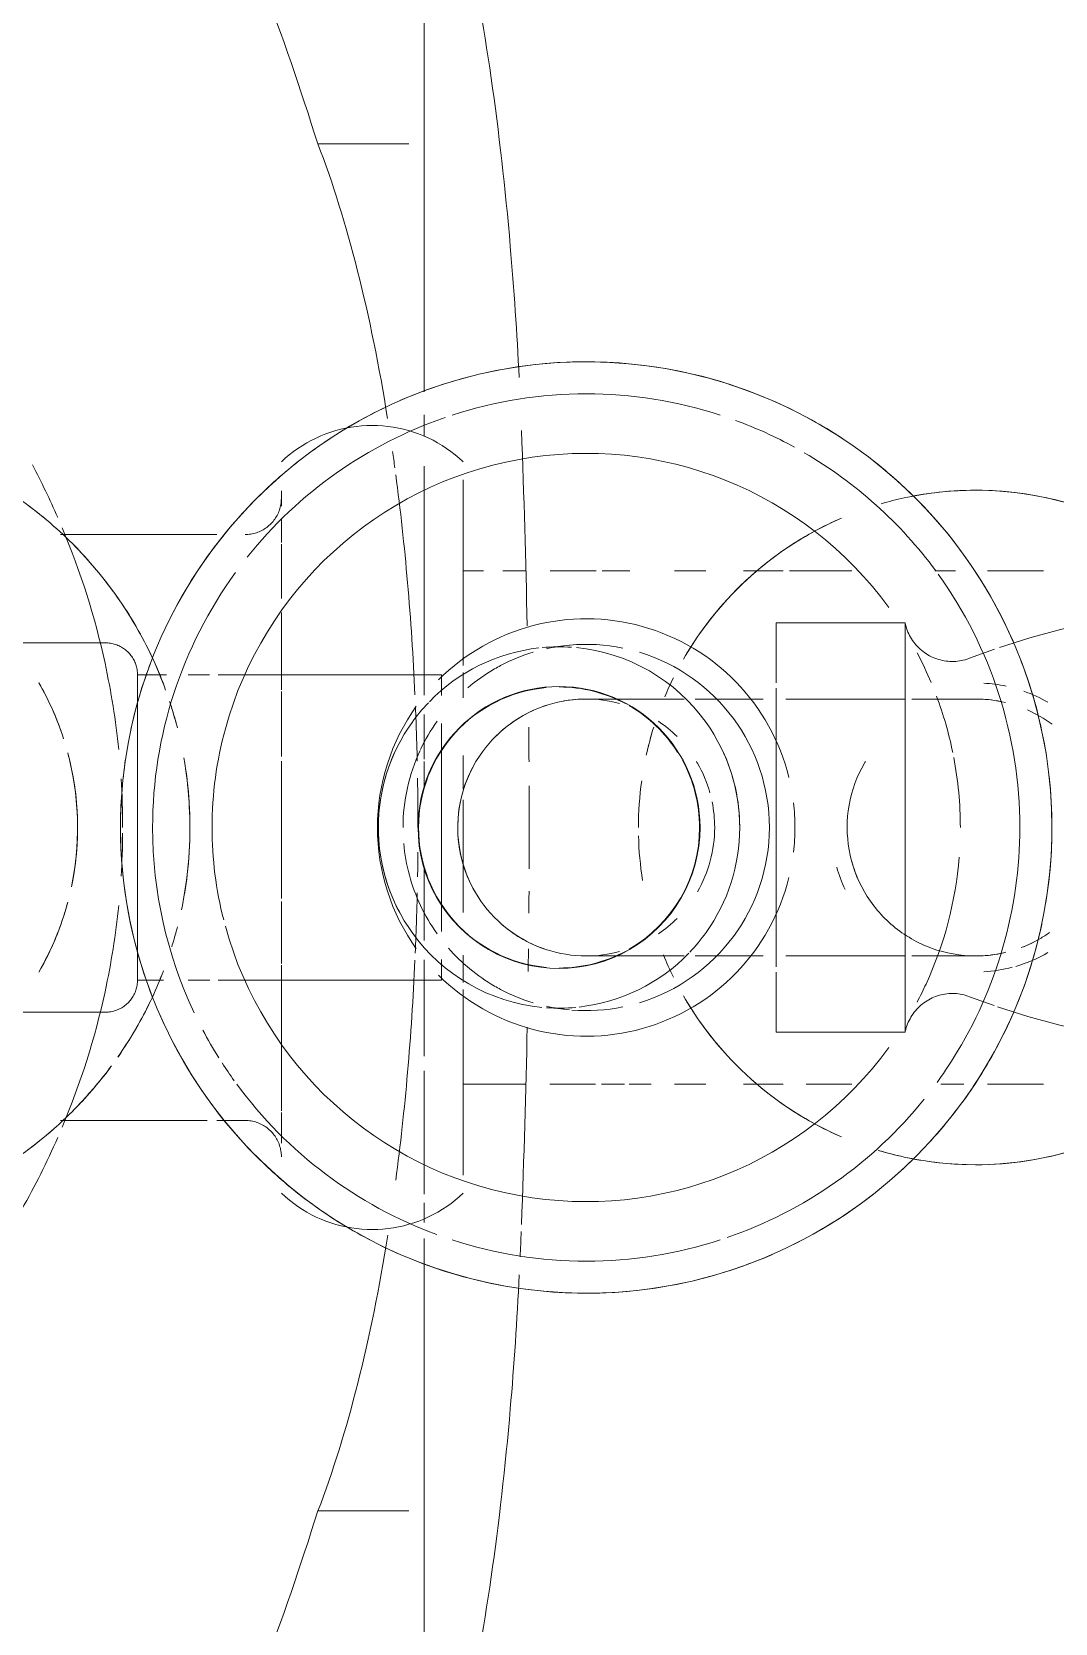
# Model space of a CAD drawing. Header units: millimetres. Extents: x -4000 to 187956, y -58990 to 162485.
# Drawn here: x 85150.6 to 85214.3, y 133872.8 to 133971.9 of the extents above; entities that cross this region are included whole.
import ezdxf

# ---------------------------------------------------------------- set-up
doc = ezdxf.new("R2010")
doc.units = ezdxf.units.MM
doc.layers.add('P-SANR-FIXT', color=6, linetype='Continuous', lineweight=9)

# ---------------------------------------------------------------- blocks, each defined once
blk = doc.blocks.new('C307 - C307-V911-FFS - TANG 1')
at = {"layer": 'P-SANR-FIXT', "color": 254}
for p, q in [((-15.976, -44.516), (-15.976, -48.012)), ((15.976, -48.012), (15.976, -44.516)), ((-8, -49.068), (-8, -49.241)), ((-8, -49.241), (-8, -49.447)), ((-8, -49.447), (-8, -49.686)), ((8, -49.448), (8, -49.242)), ((8, -49.687), (8, -49.448)), ((15.976, -50.928), (15.976, -49.488)), ((-15.976, -50.011), (-15.976, -51.283)), ((-8, -50.595), (-8, -50.961)), ((8, -52.24), (8, -51.785)), ((0, -53.14), (9.008, -53.14)), ((-15.976, -56.458), (-15.976, -60.332)), ((15.976, -59.308), (15.976, -56.458)), ((-15.976, -60.74), (-15.976, -63.203)), ((15.976, -63.203), (15.976, -60.74)), ((-15.976, -65.552), (-15.976, -67.495)), ((15.976, -67.495), (15.976, -65.552)), ((-8, -68.071), (-8, -67.363)), ((-8, -68.734), (-8, -68.071)), ((-8, -69.353), (-8, -68.734)), ((-8, -69.926), (-8, -69.353)), ((8, -68.965), (8, -69.567)), ((15.976, -70.316), (15.976, -68.949)), ((-15.976, -70.284), (-15.976, -72.015)), ((-8, -70.452), (-8, -69.926)), ((8, -69.567), (8, -70.123)), ((-8, -70.931), (-8, -70.452)), ((-8, -71.362), (-8, -70.931)), ((8, -70.633), (8, -71.094)), ((8, -71.094), (8, -71.506)), ((15.976, -72.038), (15.976, -70.609)), ((8, -71.506), (8, -71.87)), ((8, -71.87), (8, -72.184)), ((8, -72.184), (8, -72.447)), ((-15.976, -72.389), (-15.976, -75.238)), ((-7.998, -73.173), (-8, -73)), ((-7.985, -73.492), (-7.998, -73.173)), ((8, -72.447), (8, -72.659)), ((15.976, -75.266), (15.976, -72.412)), ((-7.959, -73.811), (-7.985, -73.492)), ((-7.92, -74.129), (-7.959, -73.811)), ((-7.868, -74.445), (-7.92, -74.129)), ((7.898, -74.275), (7.841, -74.589)), ((7.942, -73.958), (7.898, -74.275)), ((7.974, -73.639), (7.942, -73.958)), ((-7.804, -74.758), (-7.868, -74.445)), ((-7.728, -75.069), (-7.804, -74.758)), ((-7.639, -75.376), (-7.728, -75.069)), ((7.771, -74.902), (7.688, -75.211)), ((7.841, -74.589), (7.771, -74.902)), ((-15.976, -76.778), (-15.976, -78.191)), ((-7.015, -76.847), (-7.163, -76.563)), ((-6.685, -77.395), (-6.855, -77.124)), ((15.976, -80.66), (15.976, -76.779)), ((-6.504, -77.659), (-6.685, -77.395)), ((-6.312, -77.915), (-6.504, -77.659)), ((-6.111, -78.163), (-6.312, -77.915)), ((6.221, -78.03), (6.014, -78.275)), ((-5.899, -78.404), (-5.997, -78.293)), ((-5.678, -78.635), (-5.899, -78.404)), ((-5.448, -78.858), (-5.678, -78.635)), ((-5.21, -79.071), (-5.448, -78.858)), ((-4.963, -79.275), (-5.21, -79.071)), ((5.097, -79.166), (4.847, -79.365)), ((5.34, -78.957), (5.097, -79.166)), ((5.574, -78.739), (5.34, -78.957)), ((5.799, -78.511), (5.574, -78.739)), ((5.998, -78.293), (5.799, -78.511)), ((-15.976, -79.395), (-15.976, -80.66)), ((-4.708, -79.468), (-4.963, -79.275)), ((-4.446, -79.651), (-4.708, -79.468)), ((-4.176, -79.824), (-4.446, -79.651)), ((-4.101, -79.868), (-4.176, -79.824)), ((-3.617, -80.135), (-3.9, -79.985)), ((-3.329, -80.274), (-3.617, -80.135)), ((3.771, -80.056), (3.485, -80.201)), ((4.588, -79.554), (4.322, -79.732)), ((-23.212, -81.166), (-23.001, -80.915)), ((-18.63, -80.66), (-21.654, -80.66)), ((-10.136, -80.66), (-21.654, -80.66)), ((-16.729, -80.66), (-18.42, -80.66)), ((-15.976, -80.66), (-11.296, -80.66)), ((-11.08, -80.66), (-10.085, -80.66)), ((-3.036, -80.402), (-3.329, -80.274)), ((-2.737, -80.517), (-3.036, -80.402)), ((-2.434, -80.621), (-2.737, -80.517)), ((-2.128, -80.712), (-2.434, -80.621)), ((-1.818, -80.791), (-2.128, -80.712)), ((-1.505, -80.857), (-1.818, -80.791)), ((10.085, -80.66), (11.073, -80.66)), ((13.383, -80.66), (10.136, -80.66)), ((11.296, -80.66), (14.486, -80.66)), ((21.654, -80.66), (14.426, -80.66)), ((15.227, -80.66), (15.976, -80.66)), ((18.42, -80.66), (16.729, -80.66)), ((21.654, -80.66), (18.621, -80.66)), ((22.768, -80.66), (22.99, -80.903)), ((22.99, -80.903), (23.201, -81.153)), ((-23.951, -82.25), (-23.783, -81.968)), ((0, -82.012), (-6.474, -82.012)), ((6.474, -82.012), (0, -82.012)), ((23.774, -81.954), (23.943, -82.235)), ((-25.692, -83.089), (-24.406, -83.089)), ((-24.509, -83.437), (-24.388, -83.132)), ((-24.254, -82.832), (-24.109, -82.538)), ((-24.109, -82.538), (-23.951, -82.25)), ((-22.5, -83.089), (-15.507, -83.089)), ((-15.079, -83.089), (-8.242, -83.089)), ((-6.812, -83.089), (-4.253, -83.089)), ((4.253, -83.089), (6.812, -83.089)), ((8.242, -83.089), (14.15, -83.089)), ((15.507, -83.089), (17.403, -83.089)), ((17.502, -83.089), (22.831, -83.089)), ((23.394, -83.089), (24.586, -83.089)), ((-24.715, -84.061), (-24.618, -83.747)), ((-24.618, -83.747), (-24.509, -83.437)), ((-24.974, -85.346), (-24.929, -85.021)), ((24.926, -85.005), (24.972, -85.33)), ((-25.032, -86.329), (-25.026, -86.001)), ((-25.025, -86.657), (-25.032, -86.329)), ((-25.005, -86.985), (-25.025, -86.657)), ((-20.005, -91.981), (-20.953, -91.981)), ((-20.005, -91.981), (-20.953, -91.981)), ((-20.479, -91.981), (-20.504, -91.981)), ((-20.389, -91.984), (-20.479, -91.981)), ((-20.299, -91.99), (-20.389, -91.984)), ((-20.209, -92), (-20.299, -91.99)), ((-17.753, -91.981), (-19.174, -91.981)), ((-14.262, -91.981), (-17.634, -91.981)), ((-14.262, -91.981), (-17.634, -91.981)), ((-8.578, -91.981), (-13.383, -91.981)), ((-8.578, -91.981), (-13.383, -91.981)), ((-4.414, -91.981), (-8.47, -91.981)), ((0, -91.981), (-4.139, -91.981)), ((4.418, -91.981), (0.002, -91.981)), ((8.472, -91.981), (4.601, -91.981)), ((13.383, -91.981), (8.578, -91.981)), ((13.383, -91.981), (8.578, -91.981)), ((14.425, -91.981), (13.383, -91.981)), ((17.634, -91.981), (14.425, -91.981)), ((17.634, -91.981), (14.425, -91.981)), ((19.648, -91.981), (17.756, -91.981)), ((19.648, -91.981), (18.42, -91.981)), ((18.551, -93.099), (18.507, -93.178)), ((18.703, -92.874), (18.649, -92.947)), ((18.759, -92.803), (18.703, -92.874)), ((18.944, -92.604), (18.88, -92.668)), ((19.011, -92.543), (18.944, -92.604)), ((19.08, -92.485), (19.011, -92.543)), ((19.152, -92.429), (19.08, -92.485)), ((19.225, -92.377), (19.152, -92.429)), ((19.301, -92.327), (19.225, -92.377)), ((19.379, -92.28), (19.301, -92.327)), ((19.458, -92.237), (19.379, -92.28)), ((19.539, -92.197), (19.458, -92.237)), ((18.507, -93.178), (18.466, -93.259)), ((-0.103, -100.937), (0, -100.937)), ((4.72, -100.937), (5.046, -100.937)), ((5.046, -100.937), (5.364, -100.937)), ((5.364, -100.937), (5.673, -100.937)), ((6.053, -100.937), (5.755, -100.937)), ((6.341, -100.937), (6.053, -100.937))]:
    blk.add_line(p, q, dxfattribs=at)
at = {"layer": 'P-SANR-FIXT', "color": 252}
for p, q in [((-10.535, -49.127), (-11.095, -47.572)), ((11.088, -47.597), (10.535, -49.127)), ((8, -50.963), (8, -50.597)), ((-12.74, -53.14), (-12.74, -61.173)), ((-12.74, -53.14), (0, -53.14)), ((0, -53.14), (12.74, -53.14)), ((12.74, -61.173), (12.74, -53.14)), ((-12.74, -61.173), (-9.008, -61.173)), ((-8.676, -61.173), (0, -61.173)), ((0, -61.173), (8.676, -61.173)), ((9.008, -61.173), (12.74, -61.173)), ((-8, -61.989), (-8, -63.521)), ((8, -63.521), (8, -61.989)), ((-9.5, -82.012), (-9.5, -95.913)), ((-8.227, -82.012), (-9.5, -82.012)), ((9.5, -82.012), (8.227, -82.012)), ((9.5, -95.913), (9.5, -82.012)), ((-76.707, -83.089), (-42.56, -83.089)), ((-42.56, -83.089), (-27.134, -83.089)), ((25.589, -83.089), (42.56, -83.089)), ((42.56, -83.089), (76.707, -83.089)), ((-42.56, -89.707), (-42.56, -84.052)), ((42.56, -84.05), (42.56, -89.707)), ((-9.5, -96.449), (-9.5, -97.779)), ((9.5, -97.779), (9.5, -96.442)), ((-2.087, -100.937), (-8.227, -100.937)), ((0, -100.937), (-2.087, -100.937)), ((6.822, -100.937), (0, -100.937)), ((8.227, -100.937), (6.822, -100.937))]:
    blk.add_line(p, q, dxfattribs=at)
at = {"layer": 'P-SANR-FIXT', "color": 253}
for p, q in [((-8, -48.75), (-8, -48.822)), ((8, -48.823), (8, -48.75)), ((10.426, -49.47), (10.399, -49.587)), ((8, -52.724), (8, -52.24)), ((-9.008, -53.14), (-4.875, -53.14)), ((-8, -53.14), (-8, -60.575)), ((-4.458, -53.14), (0, -53.14)), ((8, -60.575), (8, -53.14)), ((-8.676, -61.173), (-4.875, -61.173)), ((-4.458, -61.173), (0, -61.173)), ((0, -61.173), (8.676, -61.173)), ((-8, -63.521), (-8, -66.214)), ((8, -66.214), (8, -63.521)), ((-8, -67.363), (-8, -66.891)), ((0, -82.012), (-6.474, -82.012)), ((6.474, -82.012), (0, -82.012)), ((-90.095, -83.089), (-27.158, -83.089)), ((-25.682, -83.089), (-24.393, -83.089)), ((-22.461, -83.089), (-8.258, -83.089)), ((8.258, -83.089), (14.239, -83.089)), ((15.151, -83.089), (22.799, -83.089)), ((23.37, -83.089), (24.574, -83.089)), ((25.6, -83.089), (90.095, -83.089)), ((18.24, -96.01), (18.24, -94.245)), ((-18.24, -96.01), (-18.24, -105.726)), ((18.24, -105.726), (18.24, -96.61)), ((0, -100.937), (-2.087, -100.937)), ((6.822, -100.937), (0, -100.937))]:
    blk.add_line(p, q, dxfattribs=at)
at = {"layer": 'P-SANR-FIXT', "color": 90}
for p, q in [((8, -49.242), (8, -49.069)), ((8, -70.123), (8, -70.633)), ((7.994, -73.32), (7.974, -73.639)), ((8, -73), (7.994, -73.32)), ((8, -72.659), (8, -72.821)), ((8, -72.821), (8, -72.931)), ((7.688, -75.211), (7.594, -75.517)), ((-7.538, -75.68), (-7.639, -75.376)), ((-6.855, -77.124), (-7.015, -76.847)), ((-5.997, -78.293), (-6.111, -78.163)), ((6.014, -78.275), (5.998, -78.293)), ((-3.9, -79.985), (-4.101, -79.868)), ((4.05, -79.899), (3.771, -80.056)), ((4.322, -79.732), (4.05, -79.899)), ((4.847, -79.365), (4.588, -79.554)), ((-13.735, -80.66), (-16.729, -80.66)), ((-15.976, -80.66), (-14.759, -80.66)), ((-13.283, -80.66), (-11.296, -80.66)), ((-11.517, -80.66), (-12.578, -80.66)), ((-10.136, -80.66), (-11.265, -80.66)), ((-11.08, -80.66), (-10.085, -80.66)), ((-8.068, -80.66), (-9.658, -80.66)), ((-9.651, -80.66), (-8.164, -80.66)), ((-4.493, -80.66), (-3.117, -80.66)), ((-4.493, -80.66), (-2.47, -80.66)), ((-3.01, -80.66), (-4.356, -80.66)), ((-2.382, -80.66), (-4.356, -80.66)), ((-1.731, -80.66), (-0.006, -80.66)), ((-1.731, -80.66), (-0.006, -80.66)), ((-0.005, -80.66), (-1.668, -80.66)), ((-0.005, -80.66), (-1.668, -80.66)), ((0, -80.66), (5.3, -80.66)), ((0, -80.66), (5.3, -80.66)), ((5.154, -80.66), (0, -80.66)), ((5.154, -80.66), (0, -80.66)), ((9.658, -80.66), (7.958, -80.66)), ((8.059, -80.66), (9.651, -80.66)), ((10.085, -80.66), (11.073, -80.66)), ((11.256, -80.66), (10.136, -80.66)), ((11.296, -80.66), (13.283, -80.66)), ((12.578, -80.66), (11.517, -80.66)), ((14.426, -80.66), (13.383, -80.66)), ((14.426, -80.66), (13.383, -80.66)), ((16.729, -80.66), (15.292, -80.66)), ((15.669, -80.66), (15.976, -80.66)), ((-24.388, -83.132), (-24.254, -82.832)), ((-7.041, -83.089), (-4.256, -83.089)), ((-4.11, -83.089), (-2.443, -83.089)), ((-4.107, -83.089), (-2.443, -83.089)), ((2.427, -83.089), (4.253, -83.089)), ((2.428, -83.089), (4.256, -83.089)), ((4.256, -83.089), (7.041, -83.089)), ((-24.799, -84.378), (-24.715, -84.061)), ((-7.036, -91.981), (-8.47, -91.981)), ((-4.414, -91.981), (-6.05, -91.981)), ((0, -91.981), (-4.139, -91.981)), ((4.418, -91.981), (0.002, -91.981)), ((6.054, -91.981), (4.601, -91.981)), ((8.472, -91.981), (7.036, -91.981)), ((14.425, -91.981), (13.383, -91.981)), ((5.673, -100.937), (5.974, -100.937)), ((5.974, -100.937), (6.264, -100.937))]:
    blk.add_line(p, q, dxfattribs=at)
at = {"layer": 'P-SANR-FIXT', "color": 250}
for p, q in [((-9.5, -99.139), (-9.5, -100.937)), ((9.5, -100.937), (9.5, -99.313)), ((-2.087, -100.937), (-9.5, -100.937)), ((9.5, -100.937), (6.822, -100.937)), ((-11.5, -102.937), (-11.5, -108.937)), ((11.5, -108.937), (11.5, -102.937))]:
    blk.add_line(p, q, dxfattribs=at)
at = {"layer": 'P-SANR-FIXT', "color": 250, "flags": 128}
for points in [[(-11.205, -47.267), (-11.8, -45.383), (-12.319, -43.475), (-12.761, -41.549), (-13.126, -39.607), (-13.414, -37.651), (-13.622, -35.686), (-13.752, -33.713), (-13.803, -31.737), (-13.775, -29.761), (-13.668, -27.787), (-13.482, -25.82), (-13.218, -23.861), (-12.875, -21.914), (-12.455, -19.983), (-11.958, -18.07), (-11.385, -16.178), (-10.736, -14.311), (-10.014, -12.471), (-9.219, -10.662), (-8.41, -9)], [(8.41, -9), (9.272, -10.778), (10.063, -12.59), (10.781, -14.432), (11.424, -16.3), (11.993, -18.194), (12.485, -20.108), (12.9, -22.04), (13.237, -23.988), (13.497, -25.947), (13.678, -27.916), (13.779, -29.889), (13.802, -31.866), (13.746, -33.842), (13.611, -35.814), (13.397, -37.779), (13.105, -39.733), (12.735, -41.675), (12.287, -43.6), (11.763, -45.506), (11.163, -47.389)], [(0, -44), (-1.16, -44.023), (-2.318, -44.093), (-3.472, -44.209), (-4.62, -44.37), (-5.761, -44.578), (-6.893, -44.831), (-8.014, -45.129), (-9.122, -45.472), (-10.216, -45.859), (-11.293, -46.289), (-12.352, -46.762), (-13.392, -47.277), (-14.41, -47.833), (-15.404, -48.43), (-16.375, -49.065), (-17.319, -49.739), (-18.235, -50.45), (-19.122, -51.198), (-19.979, -51.98), (-20.803, -52.796), (-21.595, -53.644), (-22.351, -54.523), (-23.072, -55.431), (-23.757, -56.368), (-24.403, -57.331), (-25.01, -58.32), (-25.577, -59.331), (-26.103, -60.365), (-26.587, -61.419), (-27.029, -62.492), (-27.428, -63.581), (-27.782, -64.685), (-28.093, -65.803), (-28.358, -66.932), (-28.578, -68.071), (-28.752, -69.218), (-28.881, -70.371), (-28.963, -71.528), (-28.998, -72.687), (-28.988, -73.847), (-28.931, -75.005), (-28.827, -76.161), (-28.678, -77.311), (-28.482, -78.454), (-28.242, -79.589), (-27.956, -80.713), (-27.625, -81.825), (-27.25, -82.922), (-26.831, -84.004), (-26.37, -85.068), (-25.866, -86.113), (-25.321, -87.137), (-24.735, -88.138), (-24.11, -89.115), (-23.446, -90.067), (-22.745, -90.99), (-22.008, -91.886), (-21.235, -92.751), (-20.428, -93.584), (-19.588, -94.384), (-18.718, -95.151), (-17.817, -95.881), (-16.888, -96.576), (-15.931, -97.232), (-14.95, -97.85), (-13.944, -98.428), (-12.916, -98.965), (-11.867, -99.461), (-10.8, -99.914), (-9.715, -100.324), (-8.614, -100.691), (-7.5, -101.013), (-6.374, -101.291), (-5.237, -101.523), (-4.092, -101.71), (-2.941, -101.85), (-1.785, -101.945), (-0.626, -101.993), (0, -102)], [(0, -102), (1.16, -101.977), (2.318, -101.907), (3.472, -101.791), (4.62, -101.63), (5.761, -101.422), (6.893, -101.169), (8.014, -100.871), (9.122, -100.528), (10.216, -100.141), (11.293, -99.711), (12.352, -99.238), (13.392, -98.723), (14.41, -98.167), (15.404, -97.57), (16.375, -96.935), (17.319, -96.261), (18.235, -95.55), (19.122, -94.802), (19.979, -94.02), (20.803, -93.204), (21.595, -92.356), (22.351, -91.477), (23.072, -90.569), (23.757, -89.632), (24.403, -88.669), (25.01, -87.68), (25.577, -86.669), (26.103, -85.635), (26.587, -84.581), (27.029, -83.508), (27.428, -82.419), (27.782, -81.315), (28.093, -80.197), (28.358, -79.068), (28.578, -77.929), (28.752, -76.782), (28.881, -75.629), (28.963, -74.472), (28.998, -73.313), (28.988, -72.153), (28.931, -70.995), (28.827, -69.839), (28.678, -68.689), (28.482, -67.546), (28.242, -66.411), (27.956, -65.287), (27.625, -64.175), (27.25, -63.078), (26.831, -61.996), (26.37, -60.932), (25.866, -59.887), (25.321, -58.863), (24.735, -57.862), (24.11, -56.885), (23.446, -55.933), (22.745, -55.01), (22.008, -54.114), (21.235, -53.249), (20.428, -52.416), (19.588, -51.616), (18.718, -50.849), (17.817, -50.119), (16.888, -49.424), (15.931, -48.768), (14.95, -48.15), (13.944, -47.572), (12.916, -47.035), (11.867, -46.539), (10.8, -46.086), (9.715, -45.676), (8.614, -45.309), (7.5, -44.987), (6.374, -44.709), (5.237, -44.477), (4.092, -44.29), (2.941, -44.15), (1.785, -44.055), (0.626, -44.007), (0, -44)], [(-11.5, -102.937), (-11.498, -102.857), (-11.494, -102.777), (-11.486, -102.698), (-11.474, -102.618), (-11.46, -102.54), (-11.443, -102.462), (-11.422, -102.384), (-11.398, -102.308), (-11.372, -102.233), (-11.342, -102.158), (-11.31, -102.085), (-11.274, -102.014), (-11.236, -101.943), (-11.195, -101.875), (-11.151, -101.808), (-11.104, -101.743), (-11.055, -101.68), (-11.004, -101.618), (-10.95, -101.559), (-10.893, -101.502), (-10.835, -101.448), (-10.774, -101.396), (-10.712, -101.346), (-10.647, -101.299), (-10.581, -101.254), (-10.512, -101.212), (-10.443, -101.173), (-10.371, -101.137), (-10.299, -101.104), (-10.225, -101.073), (-10.15, -101.046), (-10.073, -101.021), (-9.996, -101), (-9.918, -100.981), (-9.84, -100.966), (-9.761, -100.954), (-9.681, -100.945), (-9.602, -100.94), (-9.522, -100.937), (-9.5, -100.937)], [(-9.5, -100.937), (-9.492, -100.937), (-9.47, -100.937), (-9.432, -100.937), (-9.379, -100.937), (-9.311, -100.937), (-9.228, -100.937), (-9.13, -100.937), (-9.018, -100.937), (-8.891, -100.937), (-8.75, -100.937), (-8.595, -100.937), (-8.426, -100.937), (-8.244, -100.937), (-8.049, -100.937), (-7.841, -100.937), (-7.62, -100.937), (-7.387, -100.937)], [(-4.046, -100.937), (-4.387, -100.937), (-4.72, -100.937), (-5.046, -100.937), (-5.364, -100.937), (-5.673, -100.937), (-5.974, -100.937), (-6.264, -100.937), (-6.545, -100.937), (-6.815, -100.937), (-7.074, -100.937), (-7.322, -100.937), (-7.558, -100.937), (-7.782, -100.937), (-7.994, -100.937), (-8.193, -100.937), (-8.379, -100.937), (-8.551, -100.937), (-8.71, -100.937), (-8.854, -100.937), (-8.985, -100.937), (-9.101, -100.937), (-9.203, -100.937), (-9.29, -100.937), (-9.362, -100.937), (-9.419, -100.937), (-9.461, -100.937), (-9.488, -100.937), (-9.499, -100.937)], [(9.5, -100.937), (9.492, -100.937), (9.47, -100.937), (9.432, -100.937), (9.379, -100.937), (9.311, -100.937), (9.228, -100.937), (9.13, -100.937), (9.018, -100.937), (8.891, -100.937), (8.75, -100.937), (8.595, -100.937), (8.426, -100.937), (8.244, -100.937), (8.049, -100.937), (7.841, -100.937), (7.62, -100.937), (7.387, -100.937), (7.142, -100.937), (6.886, -100.937)], [(7.322, -100.937), (7.558, -100.937), (7.782, -100.937), (7.994, -100.937), (8.193, -100.937), (8.379, -100.937), (8.551, -100.937), (8.71, -100.937), (8.854, -100.937), (8.985, -100.937), (9.101, -100.937), (9.203, -100.937), (9.29, -100.937), (9.362, -100.937), (9.419, -100.937), (9.461, -100.937), (9.488, -100.937), (9.499, -100.937)], [(9.5, -100.937), (9.58, -100.939), (9.66, -100.944), (9.739, -100.952), (9.819, -100.963), (9.897, -100.977), (9.975, -100.994), (10.053, -101.015), (10.129, -101.039), (10.205, -101.065), (10.279, -101.095), (10.352, -101.128), (10.424, -101.163), (10.494, -101.201), (10.562, -101.243), (10.629, -101.286), (10.694, -101.333), (10.758, -101.382), (10.819, -101.434), (10.878, -101.487), (10.935, -101.544), (10.989, -101.602), (11.041, -101.663), (11.091, -101.725), (11.138, -101.79), (11.183, -101.857), (11.225, -101.925), (11.264, -101.994), (11.3, -102.066), (11.334, -102.138), (11.364, -102.212), (11.392, -102.288), (11.416, -102.364), (11.437, -102.441), (11.456, -102.519), (11.471, -102.597), (11.483, -102.676), (11.492, -102.756), (11.497, -102.836), (11.5, -102.916), (11.5, -102.937)]]:
    blk.add_lwpolyline(points, dxfattribs=at)
at = {"layer": 'P-SANR-FIXT', "color": 252, "flags": 128}
for points in [[(-10.444, -49.402), (-10.479, -49.287), (-10.517, -49.173), (-10.535, -49.127)], [(10.535, -49.127), (10.494, -49.24), (10.458, -49.354), (10.426, -49.47)], [(-10.336, -50.232), (-10.337, -50.112), (-10.343, -49.992), (-10.354, -49.873), (-10.37, -49.754)], [(10.399, -49.587), (10.377, -49.705), (10.36, -49.824), (10.347, -49.943), (10.339, -50.063), (10.336, -50.183), (10.338, -50.303)], [(-12.74, -53.14), (-12.623, -53.114), (-12.507, -53.083), (-12.392, -53.048), (-12.279, -53.008), (-12.167, -52.963), (-12.058, -52.914), (-11.95, -52.861), (-11.845, -52.803), (-11.742, -52.742), (-11.642, -52.676), (-11.544, -52.606), (-11.449, -52.532), (-11.358, -52.455), (-11.269, -52.374), (-11.184, -52.29), (-11.102, -52.202), (-11.024, -52.111), (-10.949, -52.017), (-10.878, -51.92), (-10.811, -51.821), (-10.749, -51.718), (-10.69, -51.614), (-10.636, -51.507), (-10.586, -51.398), (-10.54, -51.287), (-10.499, -51.174), (-10.462, -51.06), (-10.43, -50.944), (-10.402, -50.827), (-10.38, -50.709), (-10.362, -50.591)], [(10.356, -50.542), (10.372, -50.661), (10.393, -50.779), (10.418, -50.896), (10.448, -51.012), (10.483, -51.127), (10.522, -51.241), (10.566, -51.352), (10.615, -51.462), (10.667, -51.57), (10.724, -51.676), (10.785, -51.779), (10.85, -51.88), (10.92, -51.978), (10.993, -52.073), (11.069, -52.165), (11.15, -52.254), (11.234, -52.34), (11.321, -52.422), (11.411, -52.501), (11.505, -52.576), (11.601, -52.648), (11.701, -52.715), (11.803, -52.778), (11.907, -52.838), (12.013, -52.893), (12.122, -52.944), (12.233, -52.99), (12.345, -53.032), (12.459, -53.069), (12.575, -53.102), (12.691, -53.13), (12.74, -53.14)], [(-7.387, -100.937), (-7.142, -100.937), (-6.886, -100.937), (-6.619, -100.937), (-6.341, -100.937), (-6.053, -100.937), (-5.755, -100.937), (-5.448, -100.937), (-5.133, -100.937), (-4.809, -100.937), (-4.478, -100.937), (-4.139, -100.937), (-4.101, -100.937)], [(0, -100.937), (-0.38, -100.937), (-0.759, -100.937), (-1.137, -100.937), (-1.514, -100.937), (-1.887, -100.937), (-2.258, -100.937), (-2.625, -100.937), (-2.988, -100.937), (-3.347, -100.937), (-3.699, -100.937), (-4.046, -100.937)], [(6.886, -100.937), (6.619, -100.937), (6.341, -100.937)], [(6.815, -100.937), (7.074, -100.937), (7.322, -100.937)]]:
    blk.add_lwpolyline(points, dxfattribs=at)
at = {"layer": 'P-SANR-FIXT', "color": 253, "flags": 128}
for points in [[(-10.37, -49.754), (-10.39, -49.635), (-10.415, -49.518), (-10.444, -49.402)], [(-10.362, -50.591), (-10.348, -50.472), (-10.34, -50.352), (-10.336, -50.232)], [(-8, -49.686), (-8, -49.957), (-8, -50.261), (-8, -50.595)], [(8, -50.597), (8, -50.262), (8, -49.959), (8, -49.687)], [(10.338, -50.303), (10.344, -50.423), (10.356, -50.542)], [(-8, -50.961), (-8, -51.357), (-8, -51.783), (-8, -52.238), (-8, -52.721), (-8, -52.724)], [(8, -51.785), (8, -51.359), (8, -50.963)], [(-22.768, -91.981), (-22.99, -91.739), (-23.201, -91.488), (-23.403, -91.229), (-23.594, -90.962), (-23.774, -90.688), (-23.943, -90.406), (-24.101, -90.118), (-24.247, -89.824), (-24.381, -89.525), (-24.503, -89.22), (-24.613, -88.91), (-24.71, -88.597), (-24.795, -88.28), (-24.867, -87.959), (-24.926, -87.637), (-24.972, -87.312), (-25.005, -86.985)], [(25.007, -86.968), (24.974, -87.295), (24.929, -87.62), (24.87, -87.943), (24.799, -88.264), (24.715, -88.581), (24.618, -88.895), (24.509, -89.204), (24.388, -89.509), (24.254, -89.809), (24.109, -90.103), (23.951, -90.392), (23.783, -90.673), (23.603, -90.948), (23.413, -91.216), (23.212, -91.475), (23.001, -91.726), (22.779, -91.969), (22.768, -91.981)], [(-18.24, -94.245), (-18.242, -94.155), (-18.247, -94.064), (-18.256, -93.974), (-18.269, -93.885), (-18.285, -93.795)], [(18.362, -93.51), (18.335, -93.596), (18.311, -93.683), (18.29, -93.772), (18.273, -93.86), (18.259, -93.95), (18.249, -94.04), (18.243, -94.13), (18.24, -94.221), (18.24, -94.245)], [(-4.101, -100.937), (-3.794, -100.937), (-3.442, -100.937), (-3.086, -100.937), (-2.724, -100.937), (-2.358, -100.937), (-1.988, -100.937), (-1.615, -100.937), (-1.239, -100.937), (-0.861, -100.937), (-0.482, -100.937), (-0.103, -100.937)], [(4.809, -100.937), (4.478, -100.937), (4.139, -100.937), (3.794, -100.937), (3.442, -100.937), (3.086, -100.937), (2.724, -100.937), (2.358, -100.937), (1.988, -100.937), (1.615, -100.937), (1.239, -100.937), (0.861, -100.937), (0.482, -100.937), (0.103, -100.937), (0, -100.937)], [(6.264, -100.937), (6.545, -100.937), (6.815, -100.937)]]:
    blk.add_lwpolyline(points, dxfattribs=at)
at = {"layer": 'P-SANR-FIXT', "color": 254, "flags": 128}
for points in [[(-8, -48.822), (-8, -48.928), (-8, -49.068)], [(8, -49.069), (8, -48.929), (8, -48.823)], [(8, -66.891), (8, -67.626), (8, -68.318), (8, -68.965)], [(-8, -73), (-8, -72.974), (-8, -72.897), (-8, -72.768), (-8, -72.588), (-8, -72.357), (-8, -72.075), (-8, -71.743), (-8, -71.362)], [(-7.163, -76.563), (-7.3, -76.274), (-7.425, -75.979), (-7.538, -75.68)], [(7.594, -75.517), (7.487, -75.818), (7.368, -76.115), (7.238, -76.408), (7.096, -76.694), (6.943, -76.975), (6.778, -77.249), (6.603, -77.517), (6.417, -77.778), (6.221, -78.03)], [(3.485, -80.201), (3.195, -80.334), (2.899, -80.456), (2.598, -80.566), (2.294, -80.664), (1.985, -80.75), (1.674, -80.823), (1.36, -80.884), (1.043, -80.932), (0.725, -80.967)], [(-23.783, -81.968), (-23.603, -81.693), (-23.413, -81.426), (-23.212, -81.166)], [(-23.001, -80.915), (-22.779, -80.672), (-22.768, -80.66)], [(0.086, -81), (-0.234, -80.997), (-0.553, -80.981), (-0.872, -80.952), (-1.189, -80.911), (-1.505, -80.857)], [(0.725, -80.967), (0.406, -80.99), (0.086, -81)], [(23.201, -81.153), (23.403, -81.413), (23.594, -81.68), (23.774, -81.954)], [(23.943, -82.235), (24.101, -82.523), (24.247, -82.817)], [(-25.026, -86.001), (-25.007, -85.673), (-24.974, -85.346)], [(24.972, -85.33), (25.005, -85.657), (25.025, -85.984), (25.032, -86.312), (25.026, -86.641), (25.007, -86.968)], [(-19.855, -92.076), (-19.942, -92.052), (-20.03, -92.031), (-20.119, -92.014), (-20.209, -92)], [(-19.683, -92.135), (-19.768, -92.104), (-19.855, -92.076)], [(-18.285, -93.795), (-18.305, -93.707), (-18.328, -93.62), (-18.355, -93.533), (-18.385, -93.448), (-18.418, -93.364), (-18.455, -93.281), (-18.496, -93.2), (-18.539, -93.12), (-18.586, -93.043), (-18.635, -92.967), (-18.688, -92.893), (-18.743, -92.822), (-18.802, -92.752), (-18.863, -92.685), (-18.926, -92.621), (-18.993, -92.559), (-19.061, -92.5), (-19.132, -92.444), (-19.205, -92.391), (-19.281, -92.34), (-19.358, -92.293), (-19.437, -92.248), (-19.517, -92.207), (-19.6, -92.17), (-19.683, -92.135)], [(20.504, -91.981), (20.413, -91.983), (20.323, -91.988), (20.233, -91.997), (20.143, -92.01), (20.054, -92.026), (19.966, -92.046), (19.878, -92.069), (19.792, -92.096), (19.706, -92.126), (19.622, -92.16), (19.539, -92.197)], [(18.466, -93.259), (18.428, -93.341), (18.394, -93.425), (18.362, -93.51)], [(0, -100.937), (0.38, -100.937), (0.759, -100.937), (1.137, -100.937), (1.514, -100.937), (1.887, -100.937), (2.258, -100.937), (2.625, -100.937), (2.988, -100.937), (3.347, -100.937), (3.699, -100.937), (4.046, -100.937), (4.387, -100.937), (4.72, -100.937)], [(5.755, -100.937), (5.448, -100.937), (5.133, -100.937), (4.809, -100.937)]]:
    blk.add_lwpolyline(points, dxfattribs=at)
at = {"layer": 'P-SANR-FIXT', "color": 90, "flags": 128}
for points in [[(8, -72.931), (8, -72.99), (8, -73)], [(24.247, -82.817), (24.381, -83.117), (24.503, -83.422), (24.613, -83.731), (24.71, -84.045), (24.795, -84.362), (24.867, -84.682), (24.926, -85.005)], [(-24.929, -85.021), (-24.87, -84.698), (-24.799, -84.378)], [(18.649, -92.947), (18.599, -93.022), (18.551, -93.099)], [(18.88, -92.668), (18.818, -92.734), (18.759, -92.803)]]:
    blk.add_lwpolyline(points, dxfattribs=at)
at = {"layer": 'P-SANR-FIXT', "color": 250}
for centre, radius, start, end in [((0, -48.75), 21, 132.17111, 192.26173), ((0, -48.75), 21, 347.73465, 45.50008), ((0, -73), 29, 80.74383, 90), ((0, -73), 29, 113.58912, 134.58962), ((0, -73), 29, 47.78832, 56.92701), ((0, -73), 27, 54, 57.89525), ((0, -73), 29, 154.2826, 168.22163), ((0, -74.691), 11.25, 90, 125.52718), ((0, -74.691), 11.25, 54.47282, 90), ((0, -74.691), 11.25, 54.47282, 90), ((0, -74.691), 8.778, 90, 270), ((0, -74.691), 8.778, 270, 90), ((0, -73), 29, 334.2826, 348.22163), ((0, -74.691), 11.25, 234.47282, 270), ((0, -74.691), 11.25, 270, 305.52718), ((0, -73), 29, 321.90676, 325.69258), ((0, -73), 29, 225.87902, 245.27021), ((0, -73), 29, 293.58912, 314.58962), ((0, -73), 29, 261.52944, 270)]:
    blk.add_arc(centre, radius, start, end, dxfattribs=at)
at = {"layer": 'P-SANR-FIXT', "color": 253}
for centre, radius, start, end in [((0, -48.75), 21, 162, 180), ((0, -48.75), 21, 0, 18), ((0, -48.75), 8, 20.71266, 30), ((0, -48.75), 9, 3.18668, 14.67623), ((0, -48.75), 9, 167.82989, 176.81276), ((0, -48.75), 21, 181.61661, 192.26173), ((0, -48.75), 21, 347.73465, 358.38339), ((0, -73), 23.297, 101.58311, 110.53627), ((0, -73), 23.297, 90, 100.77978), ((0, -73), 23.297, 65.2668, 85.4271), ((0, -73), 13, 103.86206, 225), ((0, -73), 13, 90, 96.79592), ((0, -73), 13, 83.20388, 90), ((0, -73), 13, 315, 76.13794), ((0, -73), 8, 105.67126, 120), ((0, -73), 8, 60, 90), ((0, -48.75), 21, 243.64055, 247.2076), ((0, -48.75), 21, 292.17589, 296.35945), ((0, -73), 11.405, 168.47084, 185.15703), ((0, -73), 11.405, 168.47084, 185.15703), ((0, -73), 11.405, 355.4687, 11.52916), ((0, -73), 11.405, 355.4687, 11.52916), ((0, -73), 11.405, 185.24825, 192.54174), ((0, -73), 11.405, 185.24825, 192.54174), ((0, -73), 11.405, 347.45826, 354.75174), ((0, -73), 11.405, 347.45826, 354.75174), ((0, -73), 11.405, 196.88332, 207.84375), ((0, -73), 11.405, 196.88332, 207.84375), ((0, -73), 11.405, 332.15564, 343.11668), ((0, -73), 11.405, 332.15564, 343.11668), ((0, -73), 11.405, 210.06325, 220.27106), ((0, -73), 11.405, 210.06325, 220.27106), ((0, -73), 11.405, 311.20202, 329.93675), ((0, -73), 11.405, 311.20202, 329.93675), ((0, -73), 11.405, 234.53862, 244.82052), ((0, -73), 11.405, 234.53862, 244.82052), ((0, -73), 11.405, 295.17948, 305.46138), ((0, -73), 11.405, 295.17948, 305.46138), ((0, -73), 13, 234.45897, 270), ((0, -73), 13, 270, 305.54103), ((0, -73), 23.297, 254.68917, 270), ((0, -73), 23.297, 270, 284.30556), ((0, -122.671), 25, 110.50887, 120), ((0, -122.671), 25, 60, 68.72237), ((0, -122.671), 25, 120.03695, 135), ((0, -122.671), 25, 55.23639, 59.95738), ((0, -150), 48.136, 102.26185, 112.80126), ((0, -150), 48.136, 67.19874, 77.73815), ((0, -122.671), 25, 45, 53.209), ((0, -122.671), 18, 78.14215, 105), ((0, -150), 48.136, 113.64249, 117.97009), ((0, -122.671), 18, 70.50612, 75), ((0, -150), 48.136, 60.41341, 66.34757)]:
    blk.add_arc(centre, radius, start, end, dxfattribs=at)
at = {"layer": 'P-SANR-FIXT', "color": 252}
for centre, radius, start, end in [((0, -73), 29, 98.85026, 110.90045), ((0, -48.75), 9, 150, 160.5175), ((0, -73), 29, 90, 96.30655), ((0, -48.75), 9, 16.12813, 30), ((0, -73), 29, 67.55044, 78.03336), ((0, -73), 27, 90, 125.73246), ((0, -73), 27, 57.91437, 90), ((0, -73), 29, 56.92701, 66.56138), ((0, -73), 27, 126.28197, 149.80017), ((0, -73), 23.297, 112.77887, 117.81284), ((0, -73), 29, 134.58962, 141.90675), ((0, -73), 23.297, 62.18716, 65.2668), ((0, -73), 27, 18.98722, 51.20179), ((0, -73), 29, 25.20242, 45.81312), ((0, -48.75), 21, 192.26173, 196.26346), ((0, -48.75), 21, 343.20687, 347.73465), ((0, -73), 23.297, 126, 254.68917), ((0, -73), 23.297, 285.31083, 54), ((0, -73), 29, 145.69258, 154.2826), ((0, -48.75), 21, 203.45334, 240.04324), ((0, -48.75), 21, 299.95676, 336.54666), ((0, -73), 27, 151.31009, 159.86473), ((0, -73), 13, 103.86206, 225), ((0, -73), 13, 315, 76.13794), ((0, -73), 29, 13.43579, 23.57785), ((0, -73), 11.405, 90, 163.11668), ((0, -73), 11.405, 90, 163.11668), ((0, -73), 11.405, 16.88332, 90), ((0, -73), 11.405, 16.88332, 90), ((0, -74.691), 11.25, 90, 115.25275), ((0, -73), 27, 162, 198), ((0, -73), 27, 342, 18), ((0, -74.691), 11.25, 125.52718, 174.50949), ((0, -74.691), 11.25, 125.52718, 174.50949), ((0, -74.691), 11.25, 46.30509, 54.47282), ((0, -74.691), 11.25, 46.30509, 54.47282), ((0, -73), 29, 168.22163, 192.70933), ((0, -74.691), 11.25, 6.40961, 45.86058), ((0, -74.691), 11.25, 6.40961, 45.86058), ((0, -73), 29, 348.22163, 12.70933), ((0, -74.691), 11.25, 176.05868, 185.35651), ((0, -74.691), 11.25, 176.05868, 185.35651), ((0, -74.691), 11.25, 356.05868, 5.35651), ((0, -74.691), 11.25, 356.05868, 5.35651), ((0, -74.691), 11.25, 186.40961, 225.86058), ((0, -74.691), 11.25, 186.40961, 225.86058), ((0, -74.691), 11.25, 305.52718, 354.50949), ((0, -74.691), 11.25, 305.52718, 354.50949), ((0, -73), 29, 193.43579, 203.57785), ((0, -73), 27, 198.98722, 231.42644), ((0, -74.691), 11.25, 226.30509, 234.47282), ((0, -74.691), 11.25, 226.30509, 234.47282), ((0, -73), 27, 306.28197, 339.86473), ((0, -74.691), 11.25, 244.74661, 270), ((0, -74.691), 11.25, 270, 300), ((0, -73), 29, 205.20242, 215.85783), ((0, -73), 29, 325.69258, 334.2826), ((0, -73), 29, 218.33278, 225.87902), ((0, -73), 29, 314.58962, 321.90676), ((0, -73), 27, 234, 270), ((0, -73), 27, 302.87867, 305.73246), ((0, -73), 27, 297.85486, 302.08504), ((0, -73), 27, 270, 295.30966), ((0, -73), 29, 249.09955, 257.85443), ((0, -73), 29, 270, 290.90045), ((0, -122.671), 25, 138.00529, 143.29654), ((0, -122.671), 18, 109.49384, 120), ((0, -122.671), 18, 60, 70.50612), ((0, -122.671), 25, 36.6761, 41.97683)]:
    blk.add_arc(centre, radius, start, end, dxfattribs=at)
at = {"layer": 'P-SANR-FIXT', "color": 254}
for centre, radius, start, end in [((0, -48.75), 8, 168.67702, 180), ((0, -48.75), 8, 0, 11.32298), ((0, -48.75), 21, 343.20687, 346.76184), ((0, -48.75), 21, 203.86636, 215.32399), ((0, -48.75), 9, 285.93912, 295.35239), ((0, -48.75), 21, 324.67601, 336.13364), ((0, -73), 13, 90, 96.79592), ((0, -73), 13, 83.20388, 90), ((0, -48.75), 21, 216.29343, 234), ((0, -48.75), 21, 318.31812, 324), ((0, -73), 11.405, 90, 163.11668), ((0, -73), 11.405, 16.88332, 90), ((0, -73), 8, 90, 101.57713), ((0, -48.75), 21, 306, 311.19877), ((0, -48.75), 21, 234.19145, 240.04324), ((0, -74.691), 8.75, 90, 118.60924), ((0, -73), 8, 120, 120.91019), ((0, -74.691), 8.75, 30, 90), ((0, -48.75), 21, 299.95676, 305.80854), ((0, -74.691), 8.75, 122.46793, 150), ((0, -73), 8, 135, 145.74393), ((0, -73), 8, 34.25606, 45), ((0, -48.75), 21, 243.64055, 247.2076), ((0, -48.75), 21, 292.17589, 296.35945), ((0, -48.75), 21, 252.69516, 257.59768), ((0, -48.75), 21, 262.02404, 270), ((0, -48.75), 21, 271.39024, 279.01476), ((0, -73), 11.405, 168.47084, 185.15703), ((0, -74.691), 8.75, 151.52298, 180), ((0, -73), 8, 165, 180), ((0, -74.691), 8.75, 0, 28.47702), ((0, -73), 8, 360, 15), ((0, -73), 11.405, 355.4687, 11.52916), ((0, -73), 8, 180, 190.055), ((0, -73), 11.405, 185.24825, 192.54174), ((0, -73), 11.405, 347.45826, 354.75174), ((0, -74.691), 8.75, 185.28963, 270), ((0, -73), 8, 198.01651, 220.60753), ((0, -74.691), 8.75, 270, 354.71037), ((0, -73), 8, 319.39247, 341.98349), ((0, -73), 11.405, 196.88332, 207.84375), ((0, -73), 11.405, 332.15564, 343.11668), ((0, -73), 11.405, 207.84375, 210), ((0, -73), 11.405, 207.84375, 210), ((0, -73), 11.405, 210.06325, 220.27106), ((0, -73), 8, 221.70157, 225), ((0, -73), 8, 315, 318.2978), ((0, -73), 11.405, 311.20202, 329.93675), ((0, -73), 11.405, 330, 332.15564), ((0, -73), 11.405, 330, 332.15564), ((0, -73), 8, 239.08908, 300), ((0, -73), 11.405, 234.53862, 244.82052), ((0, -73), 11.405, 295.17948, 305.46138), ((0, -73), 13, 234.45897, 270), ((0, -73), 11.405, 245.08924, 270), ((0, -73), 11.405, 245.08924, 270), ((0, -73), 13, 270, 305.54103), ((0, -73), 11.405, 275.05175, 295.17948), ((0, -73), 11.405, 275.05175, 295.17948), ((0, -122.671), 25, 96.74787, 99.50639), ((0, -122.671), 25, 90.21454, 96.70718), ((0, -122.671), 25, 83.27972, 89.77164), ((0, -122.671), 25, 78.17469, 83.25213), ((0, -122.671), 25, 105, 108.31268), ((0, -150), 48.136, 90, 93.61881), ((0, -150), 48.136, 86.38119, 89.57857), ((0, -150), 48.136, 95.79093, 102.26185), ((0, -150), 48.136, 77.73815, 84.20907), ((0, -122.671), 18, 78.14215, 103.20345), ((0, -122.671), 18, 107.87558, 120), ((0, -122.671), 18, 103.20345, 105), ((0, -122.671), 18, 60, 75)]:
    blk.add_arc(centre, radius, start, end, dxfattribs=at)
at = {"layer": 'P-SANR-FIXT', "color": 90}
for centre, radius, start, end in [((0, -48.75), 8, 239.09037, 240), ((0, -48.75), 21, 253.9699, 257.59768), ((0, -73), 11.405, 207.84375, 210), ((0, -73), 11.405, 330, 332.15564), ((0, -73), 11.405, 245.08924, 270), ((0, -73), 11.405, 275.05175, 295.17948)]:
    blk.add_arc(centre, radius, start, end, dxfattribs=at)
at = {"layer": 'P-SANR-FIXT', "color": 250}
for points, knots in [([(-147.158, -53.548), (-141.715, -47.207), (-129.301, -35.807), (-110.04, -24.615), (-92.235, -17.39), (-80.045, -13.582), (-70.877, -11.275), (-65.448, -10.056), (-61.248, -9.203), (-56.941, -8.397), (-52.536, -7.633), (-48.753, -7.046), (-45.649, -6.609), (-43.276, -6.3), (-40.864, -6.004), (-37.602, -5.618), (-33.432, -5.166), (-28.273, -4.692), (-23.175, -4.329), (-19.755, -4.147), (-18.14, -4.07)], [-1, -1, -1, -1, -0.8, -0.6, -0.5, -0.4, -0.35, -0.325, -0.3, -0.275, -0.25, -0.225, -0.2125, -0.2, -0.1875, -0.175, -0.15, -0.125, -0.1, -0.07818, -0.07818, -0.07818, -0.07818]), ([(18.14, -4.07), (19.755, -4.147), (23.175, -4.329), (28.273, -4.692), (33.432, -5.166), (37.602, -5.618), (40.864, -6.004), (44.081, -6.399), (47.997, -6.927), (52.535, -7.633), (56.941, -8.397), (61.248, -9.203), (65.448, -10.056), (70.877, -11.275), (85.281, -14.901), (106.179, -22.375), (129.304, -35.807), (141.715, -47.207), (147.158, -53.548)], [-0.92182, -0.92182, -0.92182, -0.92182, -0.9, -0.875, -0.85, -0.825, -0.8125, -0.8, -0.775, -0.75, -0.725, -0.7, -0.675, -0.65, -0.6, -0.4, -0.2, 0, 0, 0, 0]), ([(-64.5, -82.899), (-61.942, -82.05), (-56.425, -80.553), (-46.829, -78.829), (-37.165, -77.743), (-30.798, -77.313), (-28.028, -77.176)], [-1, -1, -1, -1, -0.75, -0.5, -0.25, -0.0639123, -0.0639123, -0.0639123, -0.0639123]), ([(27.852, -77.167), (30.683, -77.306), (37.11, -77.736), (46.829, -78.829), (56.425, -80.553), (61.942, -82.05), (64.5, -82.899)], [-0.9400295, -0.9400295, -0.9400295, -0.9400295, -0.75, -0.5, -0.25, 0, 0, 0, 0]), ([(-42.56, -89.707), (-49.425, -91.873), (-62.347, -96.734), (-84.838, -108.521), (-106.161, -127.436), (-115.966, -146.845), (-119.281, -157.53)], [0, 0, 0, 0, 0.166667, 0.333333, 0.666667, 1, 1, 1, 1]), ([(119.281, -157.53), (115.965, -146.843), (106.16, -127.435), (84.838, -108.521), (62.348, -96.734), (49.426, -91.873), (42.56, -89.707)], [0, 0, 0, 0, 0.333333, 0.666667, 0.833333, 1, 1, 1, 1]), ([(19.151, -106.602), (19.381, -106.876), (20.724, -108.553), (23.822, -113.66), (24.954, -118.883), (25, -122.671)], [0.7777778, 0.7777778, 0.7777778, 0.7777778, 0.7916667, 0.8611111, 1, 1, 1, 1])]:
    blk.add_open_spline(points, degree=3, knots=knots, dxfattribs=at)
at = {"layer": 'P-SANR-FIXT', "color": 252}
for points in [[(-6.427, -43.987), (-6.78, -44.463), (-7.079, -44.978), (-7.318, -45.519)], [(-12.564, -76.677), (-16.614, -76.758), (-20.668, -76.877), (-24.727, -77.033)], [(24.723, -77.033), (20.576, -76.875), (16.477, -76.756), (12.426, -76.675)], [(25.154, -77.05), (25.684, -77.07), (26.211, -77.092), (26.736, -77.115)], [(-8.261, -83.663), (-12.972, -83.878), (-17.594, -84.278), (-21.969, -84.858)], [(21.969, -84.858), (17.593, -84.278), (12.971, -83.878), (8.26, -83.663)], [(-22.393, -84.915), (-22.735, -84.961), (-23.075, -85.009), (-23.413, -85.057)], [(-19.145, -106.594), (-18.213, -105.484), (-16.146, -103.436), (-12.581, -100.912), (-9.931, -99.691), (-8.56, -99.192)]]:
    blk.add_open_spline(points, degree=3, dxfattribs=at)
for points, knots in [([(7.458, -45.86), (7.311, -45.478), (7.032, -44.893), (6.683, -44.347), (6.547, -44.153)], [-0.88221079, -0.88221079, -0.88221079, -0.88221079, -0.83333333, -0.80501324, -0.80501324, -0.80501324, -0.80501324]), ([(8.923, -99.326), (9.833, -99.673), (11.561, -100.447), (13.279, -101.466), (14.165, -102.074), (14.303, -102.171)], [0.61596179, 0.61596179, 0.61596179, 0.61596179, 0.65277778, 0.6875, 0.69394486, 0.69394486, 0.69394486, 0.69394486]), ([(14.839, -102.558), (15.259, -102.869), (16.392, -103.764), (17.851, -105.127), (18.806, -106.19), (19.151, -106.602)], [0.70235204, 0.70235204, 0.70235204, 0.70235204, 0.72222222, 0.75694444, 0.77777778, 0.77777778, 0.77777778, 0.77777778])]:
    blk.add_open_spline(points, degree=3, knots=knots, dxfattribs=at)
at = {"layer": 'P-SANR-FIXT', "color": 253}
for points in [[(-7.78, -46.888), (-7.926, -47.498), (-8, -48.124), (-8, -48.75)], [(8, -48.75), (8, -48.117), (7.923, -47.483), (7.773, -46.865)], [(-5.679, -83.564), (-6.293, -83.583), (-6.907, -83.605), (-7.518, -83.631)], [(7.832, -83.644), (7.116, -83.613), (6.398, -83.586), (5.678, -83.564)]]:
    blk.add_open_spline(points, degree=3, dxfattribs=at)
at = {"layer": 'P-SANR-FIXT', "color": 254}
for points in [[(-4.001, -55.678), (-3.195, -56.143), (-1.416, -56.791), (1.418, -56.79), (4.083, -55.821), (6.257, -53.994), (7.669, -51.548), (8, -49.684), (8, -48.75)], [(2.1, -56.469), (2.524, -56.354), (2.939, -56.203), (3.339, -56.02)], [(-4.098, -76.562), (-4.815, -76.567), (-5.533, -76.573), (-6.25, -76.581)], [(0, -76.544), (-0.864, -76.545), (-1.728, -76.548), (-2.593, -76.552)], [(2.57, -76.551), (1.711, -76.547), (0.854, -76.545), (0, -76.544)], [(5.341, -76.571), (4.882, -76.567), (4.424, -76.563), (3.967, -76.56)], [(8.959, -76.614), (8.494, -76.607), (8.029, -76.601), (7.566, -76.595)], [(-4.129, -83.522), (-4.646, -83.534), (-5.163, -83.547), (-5.679, -83.564)], [(-0.008, -83.475), (-1.032, -83.475), (-2.055, -83.484), (-3.077, -83.501)], [(3.076, -83.501), (2.563, -83.492), (2.048, -83.486), (1.534, -83.482)], [(5.678, -83.564), (5.142, -83.547), (4.605, -83.532), (4.067, -83.52)], [(-7.444, -98.813), (-7.034, -98.684), (-6.62, -98.566), (-6.204, -98.458)]]:
    blk.add_open_spline(points, degree=3, dxfattribs=at)
at = {"layer": 'P-SANR-FIXT', "color": 250}
for points in [[(-25.469, -85.369), (-31.945, -86.405), (-37.766, -87.859), (-42.56, -89.707)], [(42.56, -89.707), (37.745, -87.852), (31.896, -86.393), (25.391, -85.357)], [(-25, -122.671), (-24.982, -121.156), (-24.709, -118.208), (-23.619, -114.084), (-21.738, -110.097), (-20.077, -107.705), (-19.145, -106.594)]]:
    blk.add_open_spline(points, degree=3, dxfattribs=at)
at = {"layer": 'P-SANR-FIXT', "color": 254}
for points, knots in [([(-4.346, -98.052), (-3.455, -97.894), (-1.666, -97.685), (1.306, -97.653), (3.281, -97.866), (4.347, -98.054)], [0.4444444, 0.4444444, 0.4444444, 0.4444444, 0.4791667, 0.5138889, 0.5555556, 0.5555556, 0.5555556, 0.5555556]), ([(6.194, -98.454), (6.285, -98.478), (6.7, -98.588), (7.115, -98.709), (7.437, -98.81)], [0.57972883, 0.57972883, 0.57972883, 0.57972883, 0.58333333, 0.59612282, 0.59612282, 0.59612282, 0.59612282])]:
    blk.add_open_spline(points, degree=3, knots=knots, dxfattribs=at)
blk = doc.blocks.new('CMF2_NHAXUONG_A_rvt-1-FFS - TANG 1')
at = {"layer": 'P-SANR-FIXT', "color": 250, "lineweight": 9, "rotation": 270.0003356950972}
blk.add_blockref('C307 - C307-V911-FFS - TANG 1', (85258.119, 133922.35), dxfattribs=at)

msp = doc.modelspace()

# ---------------------------------------------------------------- block references
at = {"lineweight": 5}
msp.add_blockref('CMF2_NHAXUONG_A_rvt-1-FFS - TANG 1', (0, 0), dxfattribs=at)

doc.saveas('drawing.dxf')
